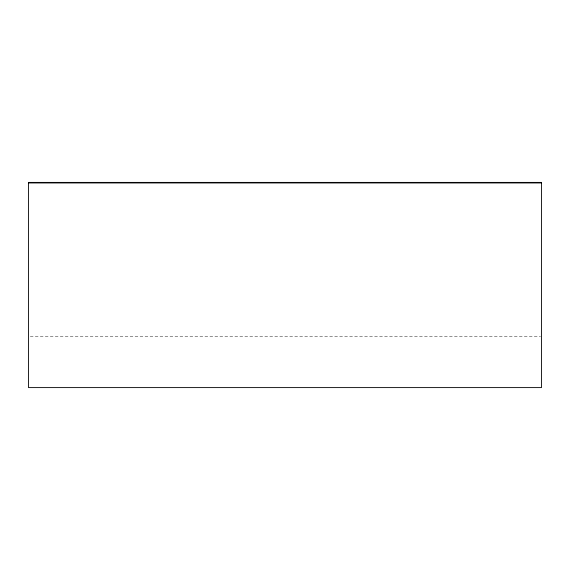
<?xml version="1.0" encoding="UTF-8"?>
<svg xmlns="http://www.w3.org/2000/svg" width="570" height="570" viewBox="0 0 570 570"><rect width="100%" height="100%" fill="white"/><g stroke="black" fill="none" stroke-linecap="round" stroke-linejoin="round"><path stroke-width="0.43" stroke-dasharray="2.85 2.14" d="M30.281 336.3L540.609 336.3"/><path stroke-width="0.85" d="M28.5 182.956L541.5 182.956M541.5 182.4L28.5 182.4L28.5 387.6L541.5 387.6L541.5 182.4"/></g></svg>
